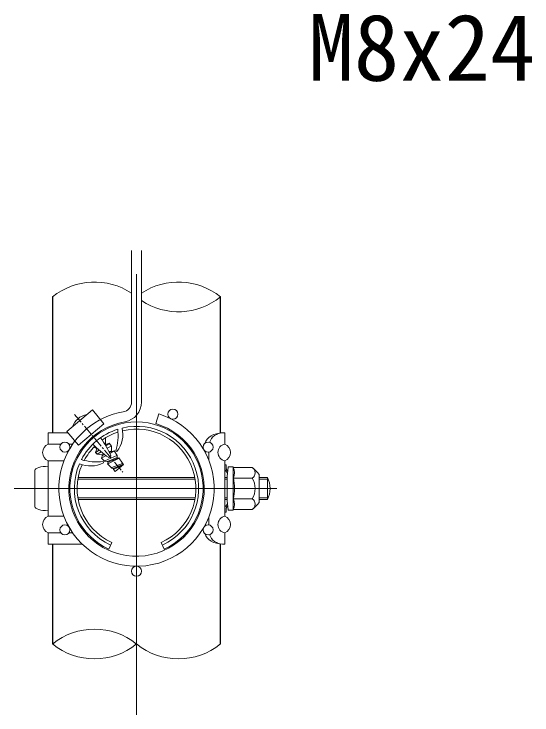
# Model space of a CAD drawing. Units: millimetres, scale not verified. Extents: x -4200 to 4200, y -2970 to 2970.
# Drawn here: x 1629 to 2003, y -8 to 497 of the extents above; entities that cross this region are included whole.
import ezdxf
from ezdxf.enums import TextEntityAlignment as Align

# ---------------------------------------------------------------- set-up
doc = ezdxf.new("R2010")
doc.units = ezdxf.units.MM
doc.header["$LTSCALE"] = 10
doc.linetypes.add('USER1', pattern=[50.8, 31.75, -6.35, 6.35, -6.35])
doc.linetypes.add('USER2', pattern=[1.125, 0.75, -0.125, 0.125, -0.125])
for name, color, linetype, lineweight in [('0-3_D-STR1', 1, 'Continuous', 25), ('0-4_D-BMK', 2, 'USER1', 13), ('0-5_D-STR-DIM', 7, 'Continuous', 13), ('0-8_D-STR3', 3, 'Continuous', 13), ('0-C_D-STR-TXT', 7, 'Continuous', 13), ('0-D_D-STR2', 7, 'Continuous', 13)]:
    doc.layers.add(name, color=color, linetype=linetype, lineweight=lineweight)
doc.styles.add('ＭＳ ゴシック', font='')
doc.styles.get('ＭＳ ゴシック').set_extended_font_data('MS Gothic')

msp = doc.modelspace()

# ---------------------------------------------------------------- linework, layer by layer
at = {"layer": '0-3_D-STR1'}
for p, q in [((1657.3, 293.11), (1657.3, 195.11)), ((1778.3, 195.11), (1778.3, 293.11)), ((1657.3, 115.11), (1657.3, 43.11)), ((1778.3, 43.11), (1778.3, 115.11))]:
    msp.add_line(p, q, dxfattribs=at)
at = {"layer": '0-4_D-BMK'}
for p, q in [((1717.8, -8.01), (1717.8, 344.24)), ((1818.9, 155.11), (1629.48, 155.11))]:
    msp.add_line(p, q, dxfattribs=at)
at = {"layer": '0-4_D-BMK', "linetype": 'USER2'}
msp.add_line((1672.99, 208.52), (1707.93, 166.88), dxfattribs=at)
at = {"layer": '0-5_D-STR-DIM'}
for centre, start, end in [((1687.55, 255.79), 56.3086, 129.0245), ((1748.05, 255.79), 50.9755, 123.6914), ((1748.05, 330.44), 236.3086, 309.0245), ((1687.55, 5.79), 50.9755, 129.0245), ((1687.55, 80.44), 230.9755, 309.0245), ((1748.05, 80.44), 230.9755, 309.0245)]:
    msp.add_arc(centre, 48.04, start, end, dxfattribs=at)
at = {"layer": '0-8_D-STR3'}
for p, q in [((1681.25, 208.18), (1681.37, 207.83)), ((1685.98, 211.7), (1694.34, 201.74)), ((1671.89, 200.33), (1672.21, 200.14)), ((1694.34, 201.74), (1675.96, 186.31)), ((1654.1, 195.11), (1668.57, 195.11)), ((1654.1, 195.11), (1654.1, 187.11)), ((1691.66, 196.32), (1691.66, 195.37)), ((1744.34, 195.11), (1745.76, 195.11)), ((1781.5, 195.11), (1778.72, 195.11)), ((1781.5, 195.11), (1779.75, 195.11)), ((1781.5, 195.11), (1781.5, 187.11)), ((1654.1, 187.11), (1663.34, 187.11)), ((1669.04, 187.11), (1671.85, 187.11)), ((1683.17, 189.5), (1684.1, 189.29)), ((1694.96, 187.06), (1695.4, 187.24)), ((1695.25, 186.59), (1698.13, 187.79)), ((1695.39, 191.58), (1695.4, 187.24)), ((1695.46, 187.27), (1695.83, 186.83)), ((1695.65, 185.92), (1698.14, 187.54)), ((1699.67, 185.49), (1698.13, 187.79)), ((1686.85, 184.67), (1688.49, 184.39)), ((1689.11, 183.65), (1688.15, 181.05)), ((1688.23, 181.12), (1690.76, 182.76)), ((1688.51, 184.37), (1688.83, 184.51)), ((1688.51, 184.37), (1689.11, 183.65)), ((1688.9, 183.91), (1689.29, 184.08)), ((1696.7, 184.07), (1699.43, 185.6)), ((1698, 181.54), (1699.68, 182.24)), ((1698.58, 180.32), (1701.74, 182.09)), ((1699.67, 185.49), (1699.67, 182.25)), ((1701.68, 182.24), (1703.85, 178.99)), ((1702.95, 182.15), (1703.63, 181.85)), ((1766.54, 182.74), (1766.54, 182.69)), ((1689.39, 179.87), (1688.15, 181.05)), ((1689.34, 179.93), (1692.2, 181.54)), ((1689.39, 179.87), (1692.77, 179.3)), ((1693.18, 178.8), (1692.49, 176.93)), ((1692.49, 176.93), (1694.73, 174.81)), ((1692.67, 177.02), (1695.81, 178.78)), ((1692.77, 179.3), (1693.18, 178.8)), ((1692.81, 179.38), (1694.2, 179.96)), ((1693.18, 178.8), (1694.82, 179.49)), ((1694.98, 175.06), (1703.53, 178.99)), ((1696.94, 174.46), (1703.81, 177.33)), ((1697.11, 172.93), (1705.17, 176.9)), ((1697.32, 174.01), (1705.05, 177.25)), ((1699.28, 178.74), (1697.75, 177.45)), ((1698.29, 180.95), (1700.12, 181.72)), ((1703.85, 177.27), (1703.85, 178.99)), ((1703.85, 177.27), (1704.17, 176.89)), ((1707.73, 173.24), (1705.05, 177.25)), ((1769.98, 181.36), (1769.98, 175.44)), ((1654.1, 169.94), (1654.1, 175.11)), ((1654.1, 175.11), (1654.1, 135.11)), ((1654.1, 175.11), (1665.5, 175.11)), ((1693.75, 174.44), (1693.93, 173.71)), ((1694.73, 174.81), (1696.84, 174.45)), ((1696.83, 172.81), (1698.83, 170.91)), ((1700.02, 170.13), (1707.7, 173.22)), ((1701.06, 169.55), (1707.93, 172.41)), ((1702.49, 167.44), (1708.36, 172.37)), ((1707.73, 173.24), (1708.37, 172.42)), ((1707.92, 172.95), (1707.73, 173.24)), ((1707.92, 172.95), (1707.92, 172.42)), ((1781.5, 175.11), (1781.5, 135.11)), ((1781.5, 172.11), (1781.5, 169.23)), ((1782.5, 172.11), (1781.5, 172.11)), ((1782.5, 172.11), (1782.5, 169.23)), ((1644.5, 168.11), (1644.5, 142.11)), ((1654.1, 171.11), (1654.1, 169.94)), ((1700.06, 169.74), (1698.83, 170.91)), ((1700.06, 169.74), (1700.91, 169.6)), ((1700.91, 169.6), (1701.27, 169.17)), ((1701.32, 169.1), (1701.17, 168.69)), ((1702.49, 167.44), (1701.17, 168.69)), ((1701.45, 169.09), (1707.47, 171.62)), ((1781.87, 168.07), (1783.32, 166.05)), ((1782.69, 168.65), (1783.52, 167.49)), ((1783.1, 164.11), (1783.88, 170.44)), ((1787.41, 170.61), (1784.08, 170.61)), ((1787.5, 155.11), (1787.5, 170.56)), ((1787.7, 170.12), (1787.61, 170.46)), ((1801.09, 170.12), (1787.7, 170.12)), ((1760.08, 161.76), (1675.52, 161.76)), ((1759.85, 163.11), (1675.76, 163.11)), ((1781.5, 163.11), (1783.1, 163.11)), ((1781.5, 161.76), (1783.1, 161.76)), ((1783.1, 164.11), (1783.1, 146.11)), ((1801.09, 162.62), (1787.5, 162.62)), ((1806.1, 165.11), (1806.1, 145.11)), ((1806.1, 163.11), (1812.1, 163.11)), ((1806.1, 161.76), (1812.75, 161.76)), ((1812.1, 163.11), (1812.1, 147.11)), ((1787.5, 155.11), (1787.5, 139.66)), ((1760.08, 148.47), (1675.52, 148.47)), ((1759.85, 147.11), (1675.76, 147.11)), ((1781.5, 148.47), (1783.1, 148.47)), ((1781.5, 147.11), (1783.1, 147.11)), ((1801.09, 147.61), (1787.5, 147.61)), ((1806.1, 148.47), (1812.75, 148.47)), ((1806.1, 147.11), (1812.1, 147.11)), ((1781.87, 142.15), (1783.32, 144.17)), ((1782.69, 141.57), (1783.52, 142.73)), ((1783.1, 146.11), (1783.88, 139.79)), ((1654.1, 135.11), (1654.1, 140.28)), ((1654.1, 140.28), (1654.1, 139.11)), ((1781.5, 140.99), (1781.5, 138.11)), ((1787.37, 139.61), (1784.08, 139.61)), ((1801.09, 140.1), (1787.7, 140.1)), ((1654.1, 135.11), (1665.5, 135.11)), ((1769.98, 134.78), (1769.98, 128.87)), ((1766.54, 127.54), (1766.54, 127.49)), ((1654.1, 123.11), (1654.1, 115.11)), ((1654.1, 123.11), (1663.34, 123.11)), ((1669.04, 123.11), (1671.85, 123.11)), ((1781.5, 123.11), (1781.5, 115.11)), ((1654.1, 115.11), (1654.1, 120.66)), ((1697.8, 111.48), (1699.97, 116.2)), ((1737.8, 111.48), (1735.64, 116.2)), ((1781.5, 120.66), (1781.5, 115.11)), ((1654.1, 115.11), (1678.61, 115.11)), ((1689.85, 115.11), (1691.27, 115.11)), ((1744.34, 115.11), (1745.76, 115.11)), ((1781.5, 115.11), (1779.75, 115.11))]:
    msp.add_line(p, q, dxfattribs=at)
for points in [[(1685.98, 211.7), (1667.6, 196.27), (1675.96, 186.31)], [(1699.68, 182.24), (1700.12, 181.72), (1701.68, 182.24)], [(1696.84, 174.45), (1697.25, 173.95), (1696.83, 172.81)], [(1782.5, 140.99), (1782.5, 138.11), (1781.5, 138.11)]]:
    msp.add_lwpolyline(points, dxfattribs=at)
for centre, radius, start, end in [((1684.38, 194.94), 13.61, 100.1954, 159.8046), ((1717.8, 155.11), 48, 294.6243, 245.3757), ((1717.8, 155.11), 44.8, 107.5955, 152.4045), ((1664.99, 193.22), 39.54, 343.7404, 6.8094), ((1688.5, 194.03), 19.42, 321.1849, 13.8545), ((1717.8, 155.11), 44.8, 294.6243, 103.4852), ((1717.8, 155.11), 42.8, 294.6243, 103.6061), ((1717.8, 155.11), 42.8, 108.1853, 125.3733), ((1656.6, 181.11), 6.5, 112.6199, 247.3801), ((1732.53, 230.57), 63.49, 223.3291, 236.7915), ((1640.93, 153.72), 63.49, 23.2085, 36.6709), ((1782.53, 181.11), 6.09, 99.7228, 260.2772), ((1779, 181.11), 6.5, 292.6199, 67.3801), ((1717.8, 155.11), 42.8, 134.6267, 151.8147), ((1717.8, 155.11), 44.8, 156.5148, 245.3757), ((1717.8, 155.11), 42.8, 156.3939, 245.3757), ((1684.57, 190.73), 19.42, 246.1455, 298.8151), ((1689.44, 213.74), 39.54, 253.1907, 276.2596), ((1783.5, 169.23), 2, 180, 215.5377), ((1783.5, 169.23), 1, 180, 215.5377), ((1784.08, 170.41), 0.2, 90, 173), ((1787.41, 170.41), 0.2, 15, 90), ((1777.74, 166.37), 10.65, 339.3732, 22.7756), ((1799.06, 166.37), 4.27, 298.4531, 61.5469), ((1792.55, 156.6), 16, 32.1346, 57.6831), ((1782.5, 165.47), 1, 33.4337, 35.5377), ((1745.99, 155.11), 42.38, 0, 10.2003), ((1789.57, 155.11), 13.75, 0, 33.0935), ((1797.1, 155.11), 17, 331.9275, 28.0725), ((1745.99, 155.11), 42.38, 349.7997, 0), ((1789.57, 155.11), 13.75, 326.9065, 0), ((1777.74, 143.86), 10.65, 337.2244, 20.6268), ((1799.06, 143.85), 4.27, 298.4531, 61.5469), ((1783.5, 140.99), 1, 144.4623, 180), ((1782.5, 144.75), 1, 324.4623, 326.5663), ((1792.55, 153.62), 16, 302.3168, 327.8654), ((1784.08, 139.81), 0.2, 187, 270), ((1787.37, 139.81), 0.2, 270, 337.2244), ((1656.6, 129.11), 6.5, 112.6199, 247.3801), ((1782.53, 129.11), 6.09, 99.7228, 260.2772), ((1779, 129.11), 6.5, 292.6199, 67.3801)]:
    msp.add_arc(centre, radius, start, end, dxfattribs=at)
for centre, major_axis, ratio, start_param, end_param in [((1779.75, 185.11), (-13.21, 0), 0.757218, 4.712389, 6.040763), ((1779.75, 185.11), (0, -10), 0.976579, 3.141593, 4.383343), ((1654.1, 168.11), (9.6, 0), 0.3125, 1.570796, 3.141593), ((1654.1, 142.11), (9.6, 0), 0.3125, 3.141593, 4.712389), ((1779.75, 125.11), (-13.21, 0), 0.757218, 0.242422, 1.570796), ((1779.75, 125.11), (0, 10), 0.976579, 1.899842, 3.141593)]:
    msp.add_ellipse(centre, major_axis=major_axis, ratio=ratio, start_param=start_param, end_param=end_param, dxfattribs=at)
at = {"layer": '0-D_D-STR2'}
for p, q in [((1714.2, 217.38), (1714.2, 326.45)), ((1721.4, 217.38), (1721.4, 326.45)), ((1731.75, 201.88), (1733.8, 208.78))]:
    msp.add_line(p, q, dxfattribs=at)
for centre in [(1744.04, 208.63), (1666.19, 184.91), (1769.42, 184.91), (1666.19, 125.31), (1769.42, 125.31), (1717.8, 95.51)]:
    msp.add_circle(centre, 3.6, dxfattribs=at)
for centre, radius, start, end in [((1707, 217.38), 7.2, 279.8393, 0), ((1707, 217.38), 14.4, 279.8393, 0), ((1717.8, 155.11), 56, 130, 73.3958), ((1717.8, 155.11), 56, 99.8393, 130), ((1717.8, 155.11), 48.8, 99.8393, 73.3958)]:
    msp.add_arc(centre, radius, start, end, dxfattribs=at)

# ---------------------------------------------------------------- texts
at = {"layer": '0-C_D-STR-TXT', "style": 'ＭＳ ゴシック'}
msp.add_text('M8x24', height=48.09, dxfattribs=at).set_placement((1841.73, 434.33), align=Align.BOTTOM_LEFT)

doc.saveas('drawing.dxf')
